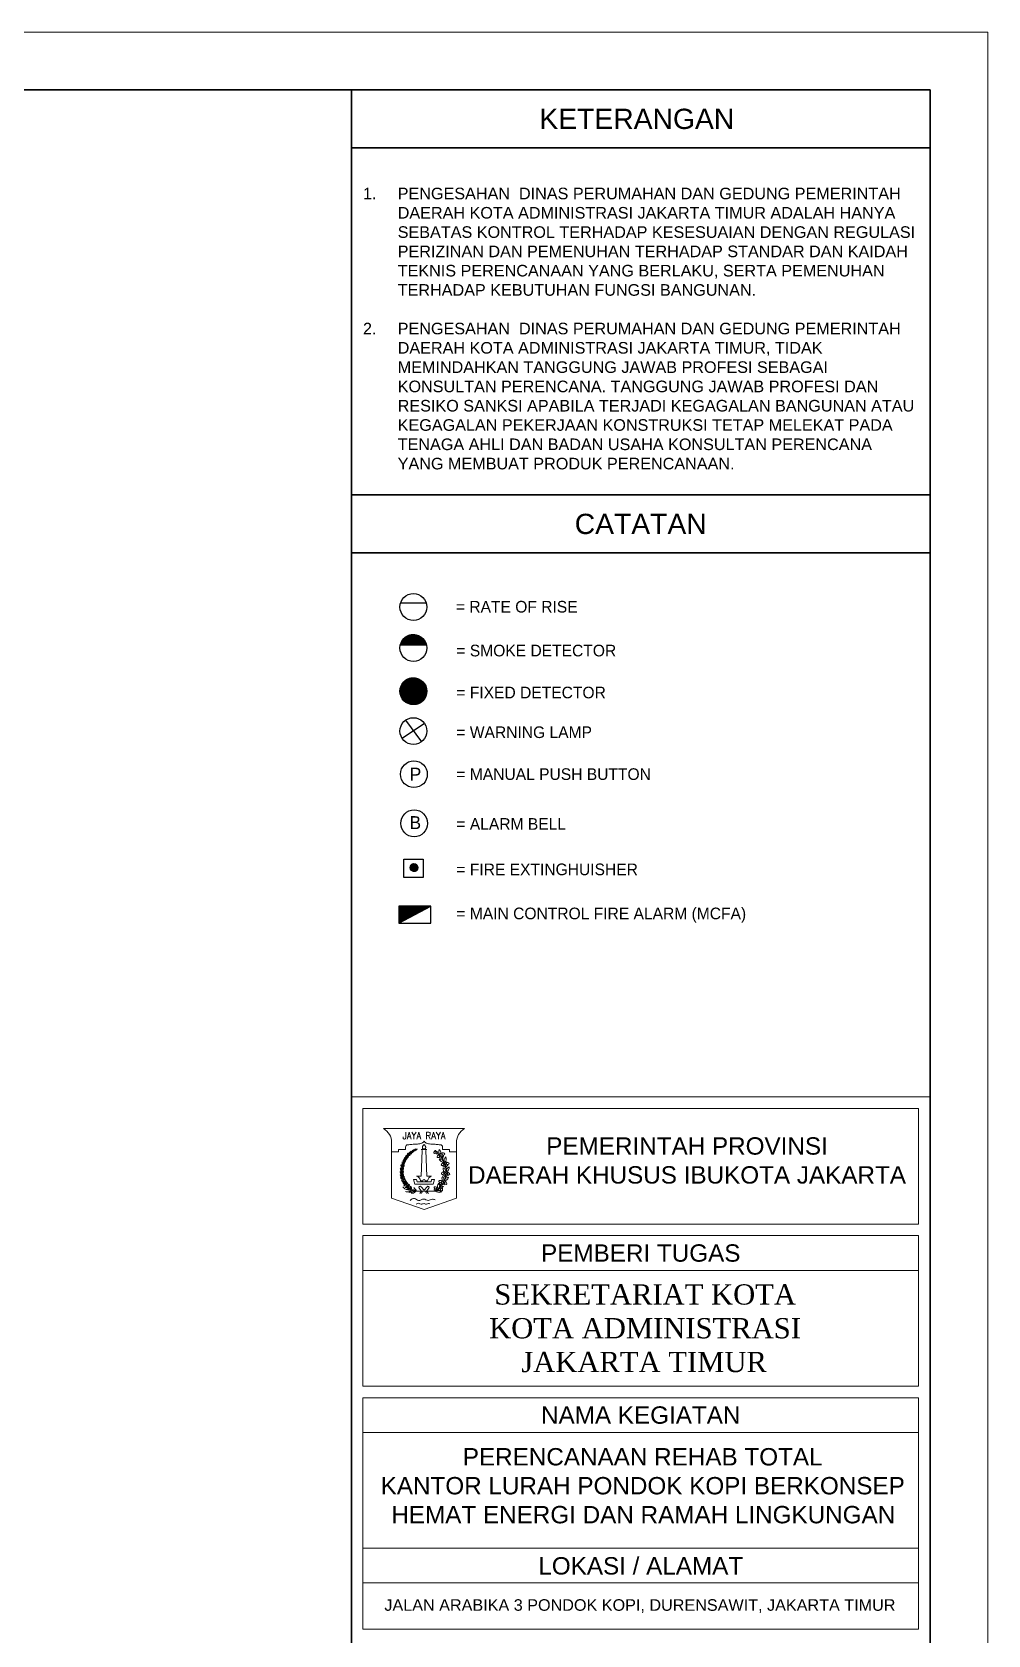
# Model space of a CAD drawing. Header units: millimetres. Extents: x -11 to 37852, y -101 to 28664.
# Drawn here: x 16353 to 19657, y 23124 to 28664 of the extents above; entities that cross this region are included whole.
import ezdxf
from ezdxf.enums import TextEntityAlignment as Align

# ---------------------------------------------------------------- set-up
doc = ezdxf.new("R2010")
doc.units = ezdxf.units.MM
for name, color, linetype, lineweight in [('ars', 11, 'Continuous', 5), ('GRS KOP', 1, 'Continuous', 35), ('HACH', 252, 'Continuous', 0), ('kop', 7, 'Continuous', 20), ('Notasi', 2, 'Continuous', 20)]:
    doc.layers.add(name, color=color, linetype=linetype, lineweight=lineweight)
doc.layers.add('D1', color=1, linetype='Continuous')
doc.styles.add('ARIAL', font='arial.ttf')
doc.styles.add('BARU', font='complex.shx')
doc.styles.get("Standard").update_dxf_attribs({"font": 'arial.ttf'})
doc.styles.add('tahoma', font='tahoma.ttf')

# ---------------------------------------------------------------- blocks, each defined once
blk = doc.blocks.new('kop')
at = {"layer": 'ars'}
for p, q in [((74.521, 35.599), (74.496, 35.614)), ((74.534, 35.595), (74.538, 35.581)), ((74.578, 35.526), (74.553, 35.541)), ((74.578, 35.526), (74.581, 35.555)), ((74.6, 35.468), (74.612, 35.457)), ((74.614, 35.467), (74.614, 35.452)), ((74.621, 35.202), (74.607, 35.228)), ((74.634, 35.366), (74.615, 35.388)), ((74.621, 35.202), (74.64, 35.225)), ((74.631, 35.289), (74.635, 35.273)), ((74.634, 35.366), (74.643, 35.394)), ((74.642, 35.304), (74.637, 35.29)), ((74.472, 34.989), (74.502, 34.992)), ((74.537, 35.048), (74.537, 35.078)), ((74.552, 35.066), (74.578, 35.081))]:
    blk.add_line(p, q, dxfattribs=at)
for centre, radius, start, end in [((74.278, 35.315), 0.405, 114.0856, 237.6325), ((73.923, 35.456), 0.0488, 158.8649, 223.3262), ((73.842, 35.44), 0.0488, 338.8649, 43.3262), ((73.873, 35.469), 0.0488, 287.1453, 351.6066), ((73.935, 35.415), 0.0488, 107.1453, 171.6066), ((73.942, 35.493), 0.0488, 150.2996, 214.761), ((73.859, 35.489), 0.0488, 330.2996, 34.761), ((73.948, 35.451), 0.0488, 98.58, 163.0414), ((73.894, 35.513), 0.0488, 278.58, 343.0414), ((73.961, 35.528), 0.0488, 145.7989, 210.2603), ((73.879, 35.531), 0.0488, 325.7989, 30.2603), ((73.916, 35.552), 0.0488, 274.0793, 338.5407), ((73.965, 35.485), 0.0488, 94.0793, 158.5407), ((73.985, 35.56), 0.0488, 139.3679, 203.8292), ((73.904, 35.572), 0.0488, 319.3679, 23.8292), ((73.984, 35.517), 0.0488, 87.6483, 152.1096), ((73.943, 35.589), 0.0488, 267.6483, 332.1096), ((74.012, 35.589), 0.0488, 133.8416, 198.303), ((73.932, 35.609), 0.0488, 313.8416, 18.303), ((74.007, 35.547), 0.0488, 82.122, 146.5834), ((73.973, 35.622), 0.0488, 262.122, 326.5834), ((74.036, 35.612), 0.0439, 126.6239, 191.0853), ((73.967, 35.639), 0.0439, 306.6239, 11.0853), ((74.026, 35.575), 0.0439, 74.9043, 139.3657), ((74.005, 35.646), 0.0439, 254.9043, 319.3657), ((74, 35.656), 0.0352, 303.961, 8.4223), ((74.054, 35.632), 0.0352, 123.961, 188.4223), ((74.045, 35.603), 0.0352, 72.2414, 136.7027), ((74.03, 35.66), 0.0352, 252.2414, 316.7027), ((74.027, 35.676), 0.0352, 297.7406, 2.2019), ((74.078, 35.647), 0.0352, 117.7406, 182.2019), ((74.066, 35.619), 0.0352, 66.021, 130.4823), ((74.057, 35.677), 0.0352, 246.021, 310.4823), ((74.097, 35.661), 0.0281, 113.4007, 177.862), ((74.058, 35.688), 0.0281, 293.4007, 357.862), ((74.086, 35.64), 0.0281, 61.6811, 126.1424), ((74.082, 35.687), 0.0281, 241.6811, 306.1424), ((74.082, 35.701), 0.0281, 293.4007, 357.862), ((74.121, 35.674), 0.0281, 113.4007, 177.862), ((74.11, 35.653), 0.0281, 61.6811, 126.1424), ((74.106, 35.7), 0.0281, 241.6811, 306.1424), ((74.117, 35.713), 0.0281, 260.9368, 325.3982), ((74.136, 35.669), 0.0281, 80.9368, 145.3982), ((74.232, 35.315), 0.405, 302.3675, 44.4851), ((74.485, 35.674), 0.0613, 235.5154, 280.6207), ((74.445, 35.613), 0.0507, 1.4248, 71.624), ((74.541, 35.601), 0.0613, 235.5154, 280.6207), ((74.589, 35.652), 0.0795, 151.1819, 225.9956), ((74.502, 35.54), 0.0507, 1.4248, 71.624), ((74.526, 35.44), 0.0795, 20.9123, 95.7261), ((74.592, 35.547), 0.0795, 200.9123, 275.7261), ((74.464, 35.633), 0.0795, 331.1819, 45.9956), ((74.611, 35.596), 0.0507, 162.5946, 232.7938), ((74.538, 35.6), 0.0613, 313.598, 358.7033), ((74.684, 35.504), 0.0795, 133.1999, 208.0136), ((74.559, 35.525), 0.0795, 313.1999, 28.0136), ((73.816, 35.253), 0.061, 2.2926, 66.7539), ((73.901, 35.312), 0.061, 182.2926, 246.7539), ((73.829, 35.191), 0.061, 12.6628, 77.1241), ((73.902, 35.264), 0.061, 192.6628, 257.1241), ((73.906, 35.362), 0.061, 172.3995, 236.8608), ((73.812, 35.319), 0.061, 352.3995, 56.8608), ((73.907, 35.225), 0.061, 200.2151, 264.6765), ((73.844, 35.143), 0.061, 20.2151, 84.6765), ((73.916, 35.414), 0.061, 164.619, 229.0804), ((73.817, 35.384), 0.061, 344.619, 49.0804), ((73.933, 35.316), 0.061, 120.6799, 185.1412), ((73.842, 35.364), 0.061, 300.6799, 5.1412), ((73.936, 35.271), 0.061, 130.573, 195.0343), ((73.852, 35.424), 0.061, 292.8994, 357.3608), ((73.937, 35.365), 0.061, 112.8994, 177.3608), ((73.837, 35.302), 0.061, 310.573, 15.0343), ((73.943, 35.23), 0.061, 140.9432, 205.4045), ((73.841, 35.243), 0.061, 320.9432, 25.4045), ((73.957, 35.19), 0.061, 140.9432, 205.4045), ((73.854, 35.203), 0.061, 320.9432, 25.4045), ((73.974, 35.153), 0.061, 146.9028, 211.3642), ((73.871, 35.155), 0.061, 326.9028, 31.3642), ((74.644, 35.186), 0.0795, 153.0891, 227.9029), ((74.627, 35.286), 0.0613, 205.6201, 250.7254), ((74.52, 35.163), 0.0795, 333.0891, 47.9029), ((74.623, 35.449), 0.0613, 217.2288, 262.3342), ((74.663, 35.361), 0.0795, 171.1641, 245.9779), ((74.552, 35.301), 0.0795, 351.1641, 65.9779), ((74.566, 35.403), 0.0507, 343.1383, 53.3375), ((74.562, 35.252), 0.0507, 331.5296, 41.7288), ((74.602, 35.228), 0.0795, 271.02, 345.8338), ((74.68, 35.129), 0.0795, 91.02, 165.8338), ((74.682, 35.427), 0.0507, 150.0679, 220.2671), ((74.688, 35.241), 0.0507, 128.2781, 198.4773), ((74.63, 35.285), 0.0613, 279.2815, 324.3868), ((74.721, 35.315), 0.0795, 113.3027, 188.1164), ((74.611, 35.377), 0.0795, 293.3027, 8.1164), ((74.611, 35.447), 0.0613, 301.0712, 346.1766), ((73.921, 35.183), 0.061, 206.1601, 270.6214), ((73.867, 35.095), 0.061, 26.1601, 90.6214), ((73.941, 35.145), 0.061, 208.508, 272.9693), ((73.891, 35.055), 0.061, 28.508, 92.9693), ((73.921, 35.015), 0.061, 40.0311, 104.4924), ((73.953, 35.113), 0.061, 220.0311, 284.4924), ((73.956, 34.978), 0.061, 49.2006, 113.662), ((73.971, 35.08), 0.061, 229.2006, 293.662), ((73.997, 35.115), 0.061, 146.6953, 211.1566), ((73.893, 35.117), 0.061, 326.6953, 31.1566), ((74.021, 35.084), 0.061, 144.8635, 209.3249), ((73.918, 35.089), 0.061, 324.8635, 29.3249), ((73.99, 34.949), 0.061, 44.4223, 108.8836), ((74.014, 35.049), 0.061, 224.4223, 288.8836), ((74.049, 35.054), 0.061, 144.4903, 208.9516), ((73.946, 35.059), 0.061, 324.4903, 28.9516), ((74.08, 35.031), 0.061, 156.1803, 220.6416), ((73.978, 35.016), 0.061, 336.1803, 40.6416), ((74.567, 35.052), 0.0795, 137.1076, 211.9214), ((74.441, 35.064), 0.0795, 317.1076, 31.9214), ((74.547, 34.969), 0.0507, 83.4432, 153.6424), ((74.537, 35.042), 0.0613, 234.4466, 279.5519), ((74.569, 34.993), 0.0612, 69.8962, 144.7099), ((74.541, 35.085), 0.0612, 249.8962, 324.7099), ((74.582, 35.119), 0.0613, 176.9872, 222.0926), ((74.509, 35.12), 0.0507, 302.8967, 13.0959), ((74.629, 35.078), 0.0507, 106.5818, 176.781), ((74.591, 35.141), 0.0613, 257.5851, 302.6905)]:
    blk.add_arc(centre, radius, start, end, dxfattribs=at)
at = {"layer": 'ars', "color": 11}
for centre, radius, start, end in [((74.491, 34.995), 0.0613, 158.8696, 203.9749), ((74.422, 35.02), 0.0507, 284.779, 354.9783), ((74.44, 34.986), 0.016, 270, 302.3675)]:
    blk.add_arc(centre, radius, start, end, dxfattribs=at)
at = {"layer": 'ars'}
for points, start_tangent, end_tangent in [([(74.461, 35.651), (74.466, 35.634), (74.45, 35.624), (74.429, 35.623), (74.426, 35.64), (74.439, 35.661), (74.444, 35.672), (74.461, 35.663), (74.461, 35.651)], (0.714442, -0.699695), (0.714442, -0.699695)), ([(74.518, 35.578), (74.523, 35.561), (74.507, 35.551), (74.486, 35.55), (74.483, 35.567), (74.496, 35.588), (74.501, 35.599), (74.518, 35.589), (74.518, 35.578)], (0.714442, -0.699695), (0.714442, -0.699695)), ([(74.594, 35.435), (74.593, 35.416), (74.574, 35.412), (74.555, 35.418), (74.556, 35.435), (74.576, 35.451), (74.584, 35.459), (74.597, 35.445), (74.594, 35.435)], (0.458819, -0.88853), (0.458819, -0.88853)), ([(74.571, 35.605), (74.582, 35.591), (74.6, 35.598), (74.612, 35.615), (74.601, 35.627), (74.576, 35.629), (74.564, 35.631), (74.562, 35.612), (74.571, 35.605)], (0.149901, -0.988701), (0.149901, -0.988701)), ([(74.644, 35.445), (74.652, 35.429), (74.671, 35.432), (74.687, 35.445), (74.678, 35.46), (74.654, 35.467), (74.643, 35.472), (74.637, 35.453), (74.644, 35.445)], (-0.068112, -0.997678), (-0.068112, -0.997678)), ([(74.596, 35.277), (74.591, 35.26), (74.572, 35.259), (74.554, 35.269), (74.559, 35.285), (74.581, 35.297), (74.591, 35.303), (74.601, 35.287), (74.596, 35.277)], (0.270637, -0.962681), (0.270637, -0.962681)), ([(74.66, 35.272), (74.661, 35.253), (74.68, 35.25), (74.699, 35.256), (74.697, 35.273), (74.677, 35.288), (74.669, 35.297), (74.656, 35.282), (74.66, 35.272)], (-0.433585, -0.901113), (-0.433585, -0.901113)), ([(74.463, 35.013), (74.447, 35.004), (74.433, 35.018), (74.428, 35.037), (74.443, 35.045), (74.467, 35.037), (74.479, 35.034), (74.474, 35.016), (74.463, 35.013)], (-0.515761, -0.856733), (-0.515761, -0.856733)), ([(74.551, 35.127), (74.539, 35.113), (74.521, 35.122), (74.51, 35.139), (74.522, 35.151), (74.547, 35.151), (74.559, 35.152), (74.56, 35.133), (74.551, 35.127)], (-0.223771, -0.974642), (-0.223771, -0.974642)), ([(74.549, 35.011), (74.537, 34.997), (74.548, 34.981), (74.566, 34.972), (74.576, 34.985), (74.573, 35.01), (74.573, 35.022), (74.554, 35.021), (74.549, 35.011)], (-0.942817, -0.33331), (-0.942817, -0.33331)), ([(74.614, 35.117), (74.608, 35.1), (74.624, 35.089), (74.645, 35.088), (74.649, 35.104), (74.636, 35.126), (74.631, 35.137), (74.614, 35.128), (74.614, 35.117)], (-0.735998, -0.676983), (-0.735998, -0.676983))]:
    blk.add_spline(points, degree=3, dxfattribs=dict(at, start_tangent=start_tangent, end_tangent=end_tangent))
for points in [[(74.445, 34.97), (74.47, 34.975), (74.522, 34.973), (74.56, 34.955)], [(74.445, 34.97), (74.468, 34.959), (74.518, 34.947), (74.56, 34.955)]]:
    blk.add_spline(points, degree=3, dxfattribs=at)
at = {"layer": 'GRS KOP'}
for p, q in [((73, 1), (73, 54)), ((83, 1), (83, 54)), ((73, 53), (83, 53)), ((73, 47), (83, 47)), ((73, 46), (83, 46))]:
    blk.add_line(p, q, dxfattribs=at)
blk.add_lwpolyline([(1, 54), (83, 54), (83, 1), (1, 1)], close=True, dxfattribs=at)
at = {"layer": 'kop', "color": 7}
for p, q in [((84, 55), (0, 55)), ((84, 55), (84, 0)), ((84, 55), (84, 0)), ((74.205, 35.69), (74.305, 35.69)), ((74.225, 35.67), (74.205, 35.23)), ((74.235, 35.698), (74.275, 35.698)), ((74.285, 35.67), (74.305, 35.23)), ((74.124, 35.23), (74.124, 35.228)), ((74.124, 35.23), (74.205, 35.23)), ((74.124, 35.228), (74.129, 35.228)), ((74.305, 35.23), (74.386, 35.23)), ((74.381, 35.228), (74.386, 35.228)), ((74.386, 35.23), (74.386, 35.228)), ((74.075, 35.17), (74.124, 35.17)), ((74.075, 35.17), (74.095, 35.09)), ((74.095, 35.09), (74.415, 35.09)), ((74.124, 35.17), (74.134, 35.13)), ((74.134, 35.13), (74.376, 35.13)), ((74.195, 35.15), (74.235, 35.15)), ((74.275, 35.15), (74.315, 35.15)), ((74.376, 35.13), (74.386, 35.17)), ((74.386, 35.17), (74.435, 35.17)), ((74.415, 35.09), (74.435, 35.17))]:
    blk.add_line(p, q, dxfattribs=at)
at = {"layer": 'kop'}
for p, q in [((83, 36.6), (73, 36.6)), ((73.2, 34.4), (73.2, 36.4)), ((82.8, 36.4), (73.2, 36.4)), ((82.8, 34.4), (82.8, 36.4)), ((82.8, 34.4), (73.2, 34.4)), ((73.2, 31.6), (73.2, 34.2)), ((82.8, 34.2), (73.2, 34.2)), ((82.8, 31.6), (82.8, 34.2)), ((82.8, 33.6), (73.2, 33.6)), ((82.8, 31.6), (73.2, 31.6)), ((73.2, 27.4), (73.2, 31.4)), ((82.8, 31.4), (73.2, 31.4)), ((82.8, 27.4), (82.8, 31.4)), ((82.8, 30.8), (73.2, 30.8)), ((82.8, 28.8), (73.2, 28.8)), ((82.8, 28.2), (73.2, 28.2)), ((82.8, 27.4), (73.2, 27.4))]:
    blk.add_line(p, q, dxfattribs=at)
at = {"layer": 'kop', "color": 5}
for p, q in [((74.955, 36.05), (73.555, 36.05)), ((73.695, 35.81), (73.695, 34.85)), ((74.815, 35.81), (74.815, 34.85)), ((73.695, 35.65), (73.815, 35.65)), ((73.815, 35.69), (73.815, 35.65)), ((73.815, 35.69), (73.935, 35.69)), ((73.935, 35.73), (73.935, 35.69)), ((74.575, 35.73), (74.575, 35.69)), ((74.695, 35.69), (74.575, 35.69)), ((74.695, 35.69), (74.695, 35.65)), ((74.815, 35.65), (74.695, 35.65)), ((74.225, 34.95), (74.171, 35.022)), ((74.255, 34.986), (74.203, 35.046)), ((74.225, 34.95), (74.21, 34.93)), ((74.255, 34.986), (74.307, 35.046)), ((74.285, 34.95), (74.339, 35.022)), ((74.285, 34.95), (74.3, 34.93)), ((73.695, 34.85), (74.255, 34.65)), ((74.255, 34.65), (74.815, 34.85))]:
    blk.add_line(p, q, dxfattribs=at)
at = {"layer": 'kop', "color": 7}
for points in [[(74.235, 35.698), (74.233, 35.701), (74.231, 35.704), (74.229, 35.707), (74.228, 35.71), (74.227, 35.713), (74.227, 35.715), (74.226, 35.718), (74.226, 35.72), (74.226, 35.723), (74.226, 35.725), (74.226, 35.728), (74.226, 35.731), (74.226, 35.733), (74.227, 35.736), (74.228, 35.738), (74.229, 35.741), (74.23, 35.743), (74.232, 35.746), (74.234, 35.749), (74.236, 35.753), (74.24, 35.758), (74.244, 35.763), (74.249, 35.77), (74.255, 35.778)], [(74.275, 35.698), (74.277, 35.701), (74.279, 35.704), (74.281, 35.707), (74.282, 35.71), (74.283, 35.713), (74.283, 35.715), (74.284, 35.718), (74.284, 35.72), (74.284, 35.723), (74.284, 35.725), (74.284, 35.728), (74.284, 35.731), (74.284, 35.733), (74.283, 35.736), (74.282, 35.738), (74.281, 35.741), (74.28, 35.743), (74.278, 35.746), (74.276, 35.749), (74.274, 35.753), (74.27, 35.758), (74.266, 35.763), (74.261, 35.77), (74.255, 35.778)]]:
    blk.add_lwpolyline(points, dxfattribs=at)
at = {"layer": 'kop', "color": 1}
blk.add_lwpolyline([(74.07, 34.97), (74.44, 34.97)], close=True, dxfattribs=at)
at = {"layer": 'kop', "color": 5}
for points in [[(74.21, 34.97), (74.18, 34.93)], [(74.3, 34.97), (74.33, 34.93)]]:
    blk.add_lwpolyline(points, dxfattribs=at)
for centre, radius, start, end in [((73.419, 35.81), 0.276, 0, 60.5129), ((75.091, 35.81), 0.276, 119.4871, 180), ((73.975, 35.73), 0.04, 90, 180), ((74.535, 35.73), 0.04, 0, 90), ((74.187, 35.034), 0.02, 36.8699, 216.8699), ((74.323, 35.034), 0.02, 323.1301, 143.1301)]:
    blk.add_arc(centre, radius, start, end, dxfattribs=at)
at = {"layer": 'kop', "color": 7}
for centre, radius, start, end in [((74.198, 35.663), 0.0283, 15, 75), ((74.312, 35.663), 0.0283, 105, 165), ((74.079, 35.119), 0.12, 15, 65.3894), ((74.431, 35.119), 0.12, 114.6106, 165), ((74.255, 35.15), 0.02, 0, 180)]:
    blk.add_arc(centre, radius, start, end, dxfattribs=at)
at = {"layer": 'kop', "color": 1}
blk.add_arc((74.07, 34.986), 0.016, 237.6325, 270, dxfattribs=at)
at = {"layer": 'kop', "color": 5}
for points in [[(74.255, 35.83), (74.232, 35.807), (74.2, 35.793), (74.12, 35.782), (74.046, 35.777), (73.975, 35.77)], [(74.255, 35.83), (74.278, 35.807), (74.31, 35.793), (74.39, 35.782), (74.464, 35.777), (74.535, 35.77)], [(74.023, 34.99), (74.006, 34.984), (73.974, 34.992), (73.925, 35.01), (73.891, 35.041)], [(74.038, 34.971), (74.016, 34.967), (73.997, 34.959), (73.964, 34.956), (73.932, 34.964)], [(74.082, 34.965), (74.066, 34.956), (74.034, 34.952), (74.006, 34.952), (73.992, 34.948)], [(74.125, 34.97), (74.104, 34.959), (74.093, 34.947), (74.051, 34.932), (74.033, 34.937)], [(74.113, 34.984), (74.085, 34.986), (74.071, 34.993), (74.051, 34.993)], [(74.125, 34.97), (74.112, 34.996), (74.085, 35.02), (74.081, 35.031)], [(74.015, 34.807), (74.089, 34.844), (74.162, 34.807), (74.249, 34.833), (74.326, 34.809), (74.4, 34.83), (74.45, 34.817)], [(74.12, 34.747), (74.16, 34.759), (74.204, 34.744), (74.255, 34.753), (74.3, 34.744), (74.332, 34.758), (74.357, 34.749)]]:
    blk.add_spline(points, degree=3, dxfattribs=at)
at = {"layer": 'kop'}
for s, height, p in [('KETERANGAN ', 0.35, (78, 53.5)), ('CATATAN', 0.35, (78, 46.5)), ('PEMERINTAH PROVINSI', 0.29998, (78.8, 35.75)), ('DAERAH KHUSUS IBUKOTA JAKARTA', 0.29998, (78.8, 35.25)), ('PEMBERI TUGAS', 0.3, (78, 33.9)), ('NAMA KEGIATAN', 0.3, (78, 31.1)), ('LOKASI / ALAMAT', 0.3, (78, 28.5)), ('JALAN ARABIKA 3 PONDOK KOPI, DURENSAWIT, JAKARTA TIMUR', 0.2, (77.986, 27.8))]:
    blk.add_text(s, height=height, dxfattribs=at).set_placement(p, align=Align.MIDDLE)
at = {"layer": 'kop', "color": 5, "style": 'BARU', "width": 0.9}
blk.add_text('JAYA RAYA', height=0.12, dxfattribs=at).set_placement((74.255, 35.93), align=Align.MIDDLE)
at = {"layer": 'kop', "insert": (73.2, 49.875), "char_height": 0.2, "width": 9.6, "attachment_point": 4}
blk.add_mtext('\\pi-0.6,l0.6,t0.6;1.^IPENGESAHAN  DINAS PERUMAHAN DAN GEDUNG PEMERINTAH DAERAH KOTA ADMINISTRASI JAKARTA TIMUR ADALAH HANYA SEBATAS KONTROL TERHADAP KESESUAIAN DENGAN REGULASI PERIZINAN DAN PEMENUHAN TERHADAP STANDAR DAN KAIDAH TEKNIS PERENCANAAN YANG BERLAKU, SERTA PEMENUHAN TERHADAP KEBUTUHAN FUNGSI BANGUNAN.\\P\\P2.^IPENGESAHAN  DINAS PERUMAHAN DAN GEDUNG PEMERINTAH DAERAH KOTA ADMINISTRASI JAKARTA TIMUR, TIDAK MEMINDAHKAN TANGGUNG JAWAB PROFESI SEBAGAI KONSULTAN PERENCANA. TANGGUNG JAWAB PROFESI DAN RESIKO SANKSI APABILA TERJADI KEGAGALAN BANGUNAN ATAU KEGAGALAN PEKERJAAN KONSTRUKSI TETAP MELEKAT PADA TENAGA AHLI DAN BADAN USAHA KONSULTAN PERENCANA YANG MEMBUAT PRODUK PERENCANAAN.', dxfattribs=at)
at = {"layer": 'kop', "insert": (74.033, 33.359), "char_height": 0.35, "attachment_point": 1, "style": 'BARU'}
blk.add_mtext_dynamic_manual_height_columns('\\pi1.4375;{\\fRomantic|b0|i0|c2|p2;SEKRETARIAT KOTA\\P\\pi1.3461;KOTA ADMINISTRASI\\P\\pi1.9027;JAKARTA TIMUR}', width=7.94943, gutter_width=1.5, heights=[0], dxfattribs=at)
at = {"layer": 'kop', "insert": (73.426, 30.529), "char_height": 0.3, "attachment_point": 1}
blk.add_mtext_dynamic_manual_height_columns('\\pi1.499;PERENCANAAN REHAB TOTAL \\P\\pi0.079234;KANTOR LURAH PONDOK KOPI BERKONSEP \\P\\pi0.26382;HEMAT ENERGI DAN RAMAH LINGKUNGAN', width=9.1687, gutter_width=1.5, heights=[0], dxfattribs=at)
at = {"layer": 'kop', "style": 'BARU', "flags": 4}
for p, height in [((73.8, 5.4), 0.35), ((80.303, 5.382), 0.25), ((73.8, 4.9), 0.35), ((80.303, 4.882), 0.25), ((73.8, 4.4), 0.35), ((80.303, 4.382), 0.25)]:
    blk.add_attdef('-', p, '', height=height, dxfattribs=at)
at = {"layer": 'kop', "flags": 4}
for tag, p in [('AR-00', (78.057, 2.648)), ('00', (81.238, 2.647))]:
    blk.add_attdef(tag, text='', height=0.35, dxfattribs=at).set_placement(p, align=Align.MIDDLE)

msp = doc.modelspace()

# ---------------------------------------------------------------- hatches: boundary and pattern name
at = {"layer": 'HACH'}
h = msp.add_hatch(dxfattribs=at)
h.set_pattern_fill('ANSI31', color=256, scale=0.298968, style=0)
h.set_pattern_definition([(45, (-70831.196314, 5595.05223), (-0.026425266307, 0.026425266307), [])])
h.paths.add_polyline_path([(17625.5, 26545.3), (17716.1, 26545.3, 0.799815)])
h = msp.add_hatch(dxfattribs=at)
h.set_pattern_fill('ANSI31', color=256, scale=0.298968, style=0)
h.set_pattern_definition([(45, (-69291.53591, 4358.285077), (-0.026425266307, 0.026425266307), [])])
h.paths.add_polyline_path([(17717.2, 26385.6, 1), (17624.4, 26385.6, 1)])
h = msp.add_hatch(dxfattribs=at)
h.set_pattern_fill('ANSI31', color=256, scale=0.298968, style=0)
h.set_pattern_definition([(45, (17650.989323, 25754.300556), (-0.026425266, 0.026425266), [])])
h.paths.add_polyline_path([(17659.3, 25776.1, 1), (17686.3, 25776.1, 1)])
h = msp.add_hatch(dxfattribs=at)
h.set_pattern_fill('ANSI31', color=256, scale=0.298968, angle=90, style=0)
h.set_pattern_definition([(135, (17731.348632, 25583.793862), (-0.026425266, -0.026425266), [])])
h.paths.add_polyline_path([(17731.3, 25643.1), (17620, 25643.1), (17620, 25583.8)])

# ---------------------------------------------------------------- linework, layer by layer
at = {"layer": 'D1'}
for p, q in [((17626.7, 26691), (17714.9, 26691)), ((17620, 25583.8), (17731.3, 25643.1))]:
    msp.add_line(p, q, dxfattribs=at)
for points in [[(17709.4, 26273.6), (17632.2, 26222)], [(17643.2, 26285.1), (17698.4, 26210.5)]]:
    msp.add_lwpolyline(points, dxfattribs=at)
for points in [[(17637.3, 25805.7), (17704.3, 25805.7), (17704.3, 25742.1), (17637.3, 25742.1)], [(17620, 25583.8), (17731.3, 25583.8), (17731.3, 25643.1), (17620, 25643.1)]]:
    msp.add_lwpolyline(points, close=True, dxfattribs=at)
for centre, radius in [((17670.8, 26676.6), 46.4), ((17670.8, 26535.1), 46.4), ((17670.8, 26385.6), 46.4), ((17670.8, 26247.8), 46.4), ((17672.4, 26098.9), 46.4), ((17673.4, 25928.9), 46.4), ((17672.8, 25776.1), 13.5)]:
    msp.add_circle(centre, radius, dxfattribs=at)
at = {"layer": 'GRS KOP'}
for p, q in [((17456.5, 28263.9), (19456.5, 28263.9)), ((17456.5, 27063.9), (19456.5, 27063.9)), ((17456.5, 26863.9), (19456.5, 26863.9))]:
    msp.add_line(p, q, dxfattribs=at)
at = {"layer": 'HACH'}
msp.add_line((17625.5, 26545.3), (17716.1, 26545.3), dxfattribs=at)
at = {"layer": 'kop', "color": 7}
msp.add_line((19656.5, 28663.9), (2856.5, 28663.9), dxfattribs=at)

# ---------------------------------------------------------------- block references
at = {"layer": 'kop', "xscale": 200, "yscale": 200, "zscale": 200}
msp.add_blockref('kop', (2856.5, 17663.9), dxfattribs=at)

# ---------------------------------------------------------------- texts
at = {"color": 0, "linetype": 'Continuous', "lineweight": 0, "ltscale": 6, "char_height": 44.845, "width": 366.836, "attachment_point": 5, "style": 'ARIAL'}
for s, insert in [('{\\fCentury Gothic|b0|i0|c0|p34;P}', (17677.9, 26098.9)), ('{\\fCentury Gothic|b0|i0|c0|p34;B}', (17677.3, 25931.4))]:
    msp.add_mtext(s, dxfattribs=dict(at, insert=insert))
at = {"layer": 'kop'}
for s, p in [('KETERANGAN ', (18456.5, 28363.9)), ('CATATAN', (18456.5, 26963.9))]:
    msp.add_text(s, height=70, dxfattribs=at).set_placement(p, align=Align.MIDDLE)
at = {"layer": 'kop', "insert": (17496.5, 27638.8), "char_height": 40, "width": 1920, "attachment_point": 4}
msp.add_mtext('\\pi-120,l120,t120;1.^IPENGESAHAN  DINAS PERUMAHAN DAN GEDUNG PEMERINTAH DAERAH KOTA ADMINISTRASI JAKARTA TIMUR ADALAH HANYA SEBATAS KONTROL TERHADAP KESESUAIAN DENGAN REGULASI PERIZINAN DAN PEMENUHAN TERHADAP STANDAR DAN KAIDAH TEKNIS PERENCANAAN YANG BERLAKU, SERTA PEMENUHAN TERHADAP KEBUTUHAN FUNGSI BANGUNAN.\\P\\P2.^IPENGESAHAN  DINAS PERUMAHAN DAN GEDUNG PEMERINTAH DAERAH KOTA ADMINISTRASI JAKARTA TIMUR, TIDAK MEMINDAHKAN TANGGUNG JAWAB PROFESI SEBAGAI KONSULTAN PERENCANA. TANGGUNG JAWAB PROFESI DAN RESIKO SANKSI APABILA TERJADI KEGAGALAN BANGUNAN ATAU KEGAGALAN PEKERJAAN KONSTRUKSI TETAP MELEKAT PADA TENAGA AHLI DAN BADAN USAHA KONSULTAN PERENCANA YANG MEMBUAT PRODUK PERENCANAAN.', dxfattribs=at)
at = {"layer": 'Notasi', "char_height": 40.3, "attachment_point": 1, "style": 'tahoma'}
for s, insert in [('{\\Faehalf|c0;= RATE OF RISE}', (17817.6, 26697.8)), ('{\\Faehalf|c0;= SMOKE DETECTOR}', (17819.3, 26546.3)), ('{\\Faehalf|c0;= FIXED DETECTOR}', (17819.3, 26401.3)), ('\\pt520;{\\Faehalf|c0;= WARNING LAMP}', (17819.3, 26264.1)), ('{\\Faehalf|c0;= MANUAL PUSH BUTTON}', (17819.3, 26119.2)), ('{\\Faehalf|c0;= ALARM BELL}', (17819.3, 25947)), ('{\\Faehalf|c0;= FIRE EXTINGHUISHER }', (17819.3, 25790)), ('{\\Faehalf|c0;= MAIN CONTROL FIRE ALARM (MCFA) }', (17819.3, 25637.7))]:
    msp.add_mtext(s, dxfattribs=dict(at, insert=insert))

doc.saveas('drawing.dxf')
